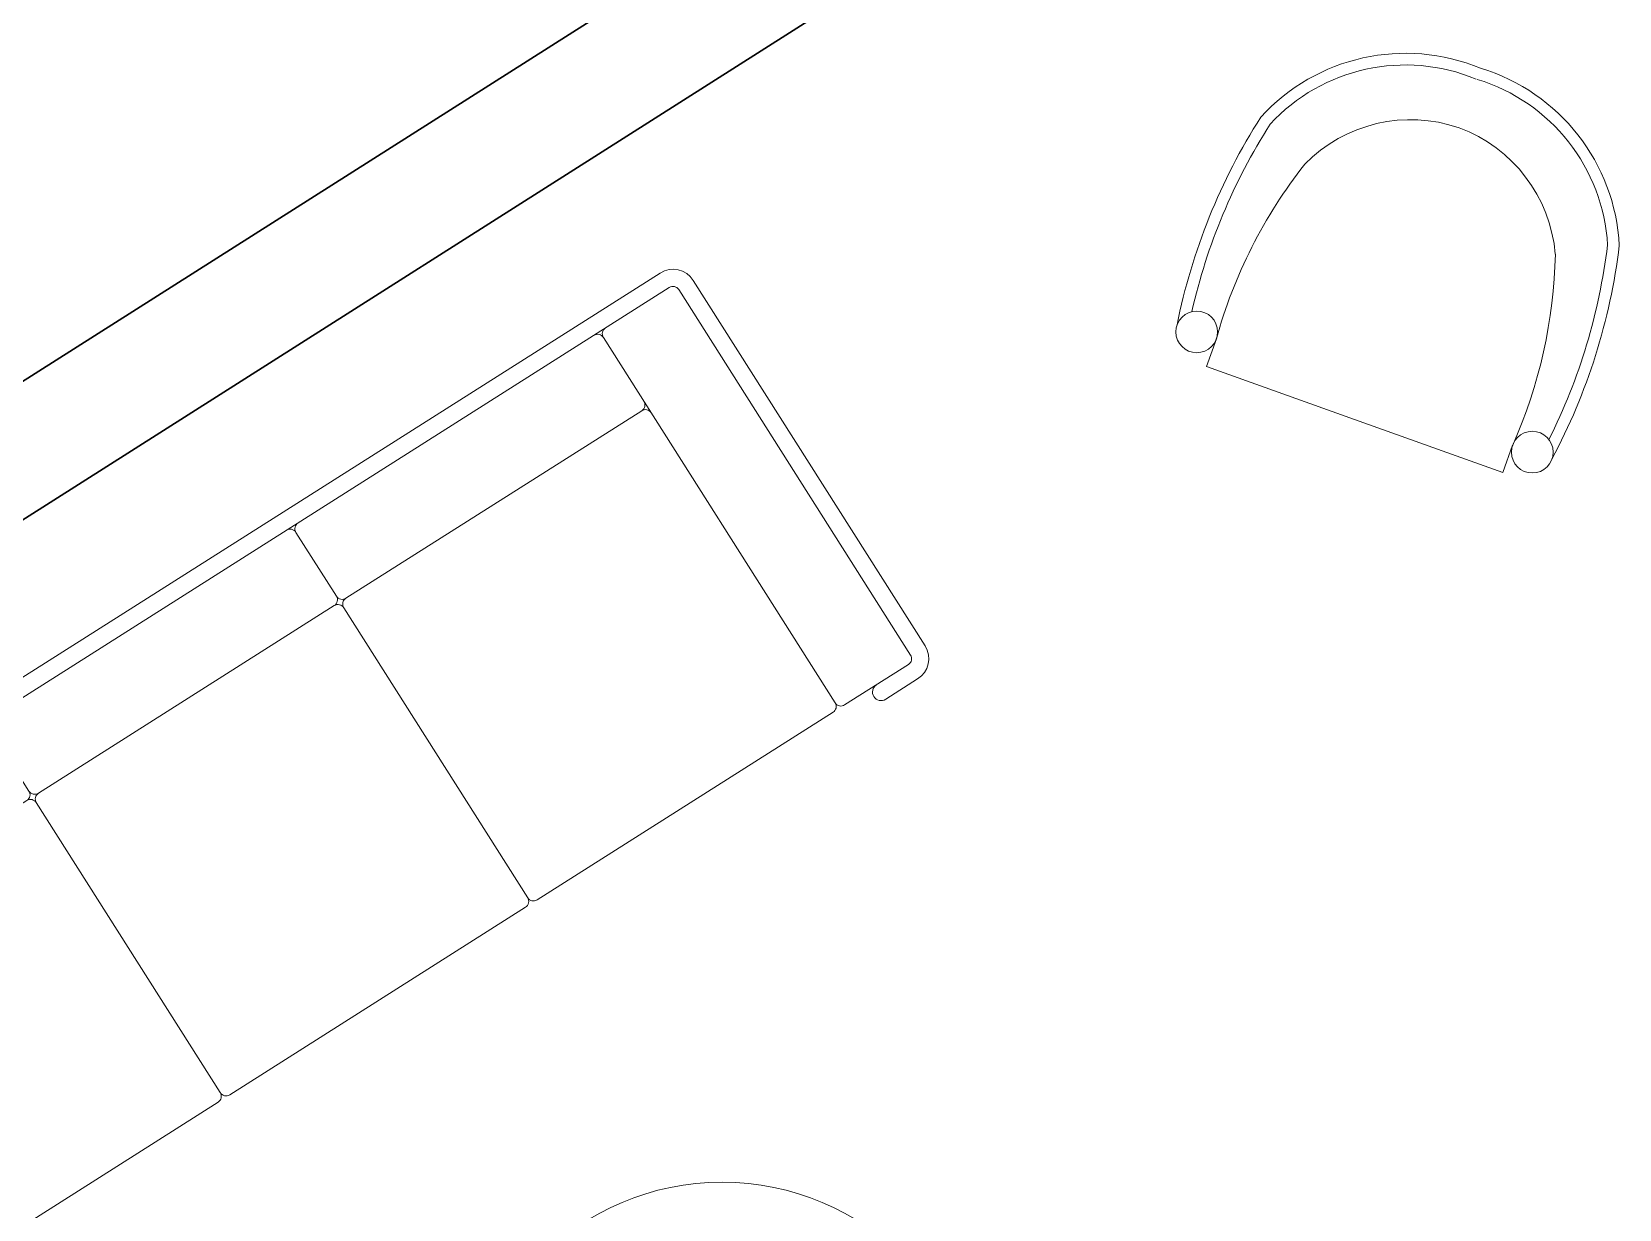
# Model space of a CAD drawing. Header units: metres. Extents: x -71 to 881, y -503 to 661.
# Drawn here: x 189.911 to 192.63, y 522.332 to 524.349 of the extents above; entities that cross this region are included whole.
import ezdxf

# ---------------------------------------------------------------- set-up
doc = ezdxf.new("R2010")
doc.units = ezdxf.units.M
doc.layers.add('02. Paredes', color=6, linetype='Continuous', lineweight=30)
doc.layers.add('07. Mobiliário', color=51, linetype='Continuous', lineweight=5)

# ---------------------------------------------------------------- blocks, each defined once
blk = doc.blocks.new('rtry')
for p, q in [((39005.89, 28770.38), (39188.89, 28770.38)), ((39002.39, 28766.88), (39002.39, 28703.88)), ((39004.89, 28766.88), (39004.89, 28703.88)), ((39005.89, 28767.88), (39188.89, 28767.88)), ((39017.89, 28766.88), (39017.89, 28703.88)), ((39070.89, 28766.88), (39070.89, 28755.88)), ((39123.89, 28766.88), (39123.89, 28755.88)), ((39176.89, 28766.88), (39176.89, 28703.88)), ((39189.89, 28766.88), (39189.89, 28703.88)), ((39192.39, 28766.88), (39192.39, 28703.88)), ((39018.89, 28754.88), (39069.89, 28754.88)), ((39071.89, 28754.88), (39122.89, 28754.88)), ((39124.89, 28754.88), (39175.89, 28754.88)), ((39070.89, 28753.88), (39070.89, 28703.88)), ((39123.89, 28753.88), (39123.89, 28703.88)), ((39005.89, 28702.88), (39016.89, 28702.88)), ((39018.89, 28702.88), (39069.89, 28702.88)), ((39071.89, 28702.88), (39122.89, 28702.88)), ((39124.89, 28702.88), (39175.89, 28702.88)), ((39188.89, 28702.88), (39177.89, 28702.88)), ((39005.89, 28700.38), (39011.39, 28700.38)), ((39188.89, 28700.38), (39183.39, 28700.38))]:
    blk.add_line(p, q)
for centre, radius, start, end in [((39005.89, 28766.88), 3.5, 90, 180), ((39188.89, 28766.88), 3.5, 0, 90), ((39005.89, 28766.88), 1, 90, 180), ((39016.89, 28766.88), 1, 0, 90), ((39018.89, 28766.88), 1, 90, 180), ((39069.89, 28766.88), 1, 0, 90), ((39071.89, 28766.88), 1, 90, 180), ((39122.89, 28766.88), 1, 0, 90), ((39124.89, 28766.88), 1, 90, 180), ((39175.89, 28766.88), 1, 0, 90), ((39177.89, 28766.88), 1, 90, 180), ((39188.89, 28766.88), 1, 0, 90), ((39018.89, 28755.88), 1, 180, 270), ((39018.89, 28753.88), 1, 90, 180), ((39069.89, 28755.88), 1, 270, 0), ((39069.89, 28753.88), 1, 0, 90), ((39071.89, 28755.88), 1, 180, 270), ((39071.89, 28753.88), 1, 90, 180), ((39122.89, 28755.88), 1, 270, 0), ((39122.89, 28753.88), 1, 0, 90), ((39124.89, 28755.88), 1, 180, 270), ((39124.89, 28753.88), 1, 90, 180), ((39175.89, 28755.88), 1, 270, 0), ((39175.89, 28753.88), 1, 0, 90), ((39005.89, 28703.88), 3.5, 180, 270), ((39005.89, 28703.88), 1, 180, 270), ((39016.89, 28703.88), 1, 270, 0), ((39018.89, 28703.88), 1, 180, 270), ((39069.89, 28703.88), 1, 270, 0), ((39071.89, 28703.88), 1, 180, 270), ((39122.89, 28703.88), 1, 270, 0), ((39124.89, 28703.88), 1, 180, 270), ((39175.89, 28703.88), 1, 270, 0), ((39177.89, 28703.88), 1, 180, 270), ((39188.89, 28703.88), 3.5, 270, 0), ((39188.89, 28703.88), 1, 270, 0), ((39011.39, 28701.63), 1.25, 270, 90), ((39183.39, 28701.63), 1.25, 90, 270)]:
    blk.add_arc(centre, radius, start, end)

msp = doc.modelspace()

# ---------------------------------------------------------------- linework, layer by layer
at = {"layer": '02. Paredes'}
for p, q in [((191.9739, 525.0697), (187.7109, 522.3624)), ((192.0811, 524.9009), (187.8181, 522.1936))]:
    msp.add_line(p, q, dxfattribs=at)
at = {"layer": '07. Mobiliário'}
for p, q in [((191.9402, 523.8226), (191.9233, 523.7755)), ((191.9233, 523.7755), (192.1771, 523.6845)), ((192.4309, 523.5936), (192.1771, 523.6845)), ((192.4477, 523.6407), (192.4309, 523.5936))]:
    msp.add_line(p, q, dxfattribs=at)
for centre, radius in [((191.9066, 523.8346), 0.0357), ((192.4813, 523.6286), 0.0357), ((191.0937, 521.9384), 0.4396)]:
    msp.add_circle(centre, radius, dxfattribs=at)
for centre, radius, start, end in [((192.264, 523.9765), 0.3354, 67.4416, 137.6095), ((192.264, 523.9765), 0.3154, 67.4416, 137.3006), ((192.2954, 523.9653), 0.3354, 2.9585, 73.1264), ((192.2954, 523.9653), 0.3154, 3.2674, 73.1264), ((192.893, 523.6426), 1.0403, 147.429, 168.6875), ((192.893, 523.6426), 1.0203, 147.5265, 167.1602), ((192.2731, 523.9445), 0.2537, 70.8913, 135.6994), ((192.268, 523.9463), 0.2537, 4.8686, 69.6767), ((192.7615, 523.5949), 0.8523, 141.8207, 164.5077), ((191.5974, 524.1069), 1.0203, 333.4078, 353.0414), ((191.5974, 524.1069), 1.0403, 331.8804, 353.1389), ((191.6688, 523.9865), 0.8523, 336.0603, 358.7473)]:
    msp.add_arc(centre, radius, start, end, dxfattribs=at)

# ---------------------------------------------------------------- block references
at = {"layer": '07. Mobiliário', "xscale": 0.01176470588235128, "yscale": 0.01176470588235128, "zscale": 0.01176470588235128, "rotation": 32.3780095605001}
msp.add_blockref('rtry', (-17.1268, -8.8093), dxfattribs=at)

doc.saveas('drawing.dxf')
